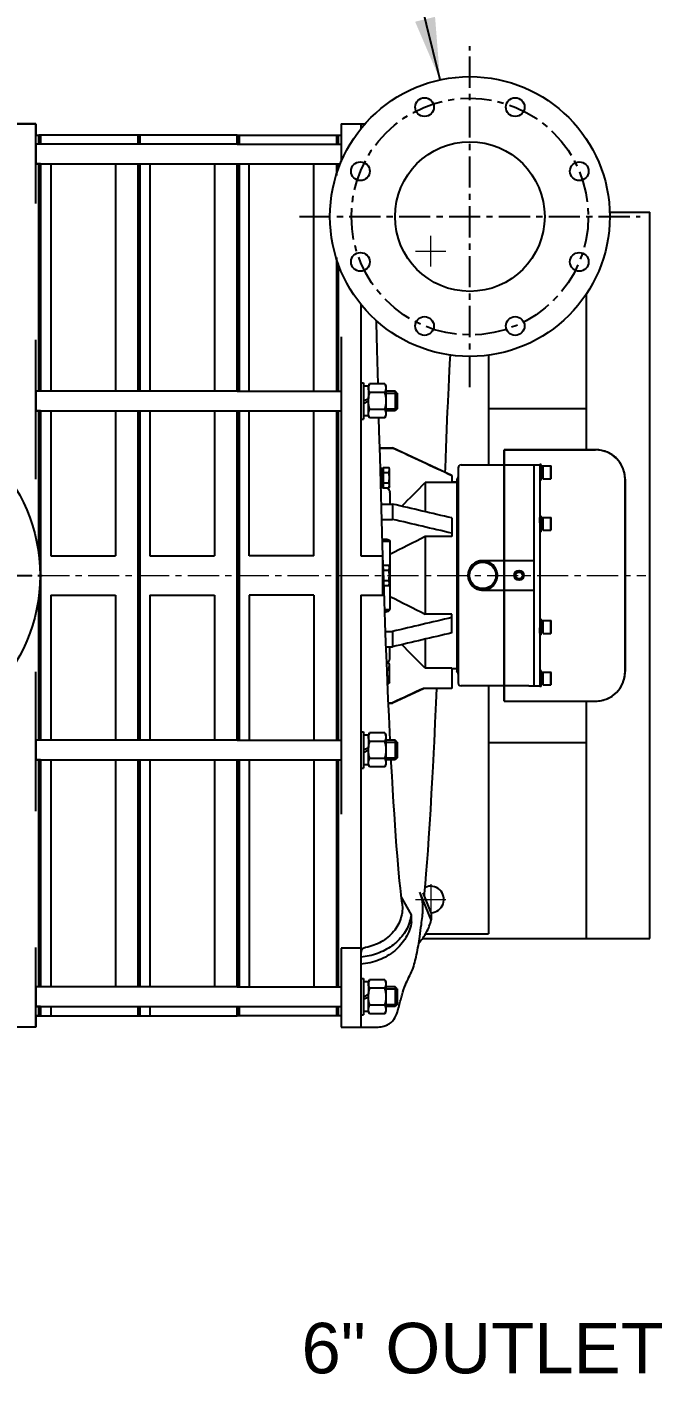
# Model space of a CAD drawing. Header units: inches. Extents: x 3 to 301, y 0 to 227.
# Drawn here: x 99.8 to 125.2, y 138.9 to 192.9 of the extents above; entities that cross this region are included whole.
import ezdxf
from ezdxf.enums import TextEntityAlignment as Align

# ---------------------------------------------------------------- set-up
doc = ezdxf.new("R2010")
doc.units = ezdxf.units.IN
doc.header["$MEASUREMENT"] = 0
doc.linetypes.add('CENTER', pattern=[2, 1.25, -0.25, 0.25, -0.25])
doc.linetypes.add('点画线', pattern=[16, 10, -2, 2, -2])
doc.layers.add('OBJ', color=7, linetype='Continuous')
doc.layers.add('TXT', color=7, linetype='Continuous')
doc.layers.add('中心线层', color=1, linetype='点画线', lineweight=18)
doc.styles.get("Standard").update_dxf_attribs({"font": 'arial.ttf'})
doc.dimstyles.new('STANDARD 2 PLCS', dxfattribs={"dimtxt": 0.125, "dimasz": 0.18, "dimexe": 0.18, "dimexo": 0.0625, "dimgap": 0.09, "dimtad": 0, "dimtih": 1, "dimtoh": 1, "dimzin": 4, "dimdsep": 46, "dimtxsty": 'Standard', "dimcen": 0.09, "dimaunit": 1, "dimadec": 0, "dimazin": 1, "dimtfac": 1, "dimtofl": 0, "dimtmove": 1, "dimatfit": 3, "dimfxl": 1, "dimtolj": 1, "dimtzin": 4, "dimarcsym": 0})

msp = doc.modelspace()

# ---------------------------------------------------------------- linework, layer by layer
at = {"color": 5, "linetype": 'CENTER'}
for p, q in [((117.526, 178.46), (117.526, 192.13)), ((110.69, 185.295), (124.361, 185.295)), ((86.706, 170.906), (100.376, 170.906))]:
    msp.add_line(p, q, dxfattribs=at)
msp.add_circle((117.526, 185.295), 4.75, dxfattribs=at)
at = {"layer": 'OBJ', "color": 7}
for p, q in [((100.116, 189.016), (98.445, 189.016)), ((100.116, 185.822), (100.116, 189.016)), ((100.116, 188.563), (100.313, 188.563)), ((100.234, 188.563), (100.234, 188.193)), ((104.222, 188.563), (100.246, 188.563)), ((100.313, 188.193), (100.313, 188.563)), ((100.325, 188.193), (100.325, 188.563)), ((104.222, 188.193), (104.222, 188.563)), ((108.199, 188.563), (104.222, 188.563)), ((104.301, 188.193), (104.301, 188.563)), ((108.199, 188.193), (108.199, 188.563)), ((108.199, 188.563), (112.372, 188.563)), ((108.199, 188.563), (108.199, 188.195)), ((108.278, 188.563), (108.278, 188.195)), ((112.175, 188.563), (112.175, 188.195)), ((112.254, 188.195), (112.254, 188.563)), ((112.372, 189.016), (113.33, 189.016)), ((112.372, 189.016), (112.372, 187.503)), ((113.159, 189.016), (113.159, 188.798)), ((100.234, 187.407), (100.234, 178.298)), ((100.313, 178.298), (100.313, 187.407)), ((100.325, 178.298), (100.325, 187.407)), ((100.718, 187.407), (100.718, 178.298)), ((103.317, 187.407), (103.317, 178.298)), ((104.222, 178.298), (104.222, 187.407)), ((104.301, 178.298), (104.301, 187.407)), ((104.695, 187.407), (104.695, 178.298)), ((107.293, 187.407), (107.293, 178.298)), ((108.199, 178.298), (108.199, 187.407)), ((108.199, 187.407), (108.199, 178.298)), ((108.278, 187.407), (108.278, 178.298)), ((108.671, 178.298), (108.671, 187.407)), ((111.27, 178.298), (111.27, 187.407)), ((112.175, 187.407), (112.175, 186.936)), ((112.254, 187.189), (112.254, 187.407)), ((112.175, 183.655), (112.175, 178.298)), ((112.254, 178.298), (112.254, 183.402)), ((113.159, 181.793), (113.159, 171.693)), ((112.372, 180.472), (112.372, 161.339)), ((100.116, 174.771), (100.116, 180.355)), ((113.845, 178.586), (113.809, 179.951)), ((118.278, 179.736), (118.278, 175.335)), ((113.159, 178.632), (113.258, 178.632)), ((113.258, 178.632), (113.258, 177.176)), ((113.455, 178.498), (113.258, 178.498)), ((113.507, 178.586), (113.455, 178.494)), ((113.455, 178.498), (113.455, 178.002)), ((114.111, 178.586), (113.507, 178.586)), ((114.111, 178.586), (114.163, 178.494)), ((114.163, 178.494), (114.163, 177.313)), ((114.537, 178.298), (114.163, 178.298)), ((114.537, 178.298), (114.163, 178.298)), ((114.537, 178.298), (114.537, 177.51)), ((114.616, 178.219), (114.537, 178.298)), ((113.258, 177.904), (113.455, 178.002)), ((113.258, 177.805), (113.455, 177.904)), ((113.455, 177.904), (113.455, 178.002)), ((113.455, 177.309), (113.455, 177.904)), ((114.111, 178.245), (113.507, 178.245)), ((114.616, 178.219), (114.616, 177.589)), ((100.234, 177.51), (100.234, 171.782)), ((100.313, 164.301), (100.313, 177.51)), ((100.325, 164.301), (100.325, 177.51)), ((100.718, 177.51), (100.718, 171.693)), ((103.317, 177.51), (103.317, 171.693)), ((104.222, 164.301), (104.222, 177.51)), ((104.301, 164.301), (104.301, 177.51)), ((104.695, 177.51), (104.695, 171.693)), ((107.293, 177.51), (107.293, 171.693)), ((108.199, 164.301), (108.199, 177.51)), ((108.199, 177.51), (108.199, 164.301)), ((108.278, 177.51), (108.278, 164.301)), ((108.671, 171.693), (108.671, 177.51)), ((111.27, 171.693), (111.27, 177.51)), ((112.175, 177.51), (112.175, 164.301)), ((112.254, 164.301), (112.254, 177.51)), ((113.159, 177.176), (113.258, 177.176)), ((113.455, 177.309), (113.258, 177.309)), ((113.507, 177.222), (113.455, 177.313)), ((114.111, 177.563), (113.507, 177.563)), ((114.111, 177.222), (113.507, 177.222)), ((114.111, 177.222), (114.163, 177.313)), ((114.537, 177.51), (114.163, 177.51)), ((114.537, 177.51), (114.163, 177.51)), ((114.616, 177.589), (114.537, 177.51)), ((116.635, 177.487), (116.641, 177.63)), ((113.913, 176.024), (114.428, 176.024)), ((113.914, 176.011), (114.428, 176.011)), ((116.801, 174.917), (114.428, 176.024)), ((114.428, 176.024), (114.428, 176.011)), ((114.01, 175.189), (113.936, 175.189)), ((114.01, 175.189), (114.01, 174.888)), ((114.01, 175.144), (114.047, 175.181)), ((114.047, 175.236), (114.273, 175.236)), ((114.047, 175.236), (114.047, 174.417)), ((114.047, 175.031), (114.273, 175.031)), ((114.305, 175.181), (114.273, 175.236)), ((114.305, 174.472), (114.305, 175.181)), ((117.057, 175.217), (117.057, 166.595)), ((117.175, 175.335), (119.892, 175.335)), ((119.892, 175.335), (120.089, 175.335)), ((120.089, 175.335), (120.325, 175.335)), ((120.089, 175.335), (120.089, 171.596)), ((120.089, 175.335), (120.089, 166.476)), ((120.388, 175.354), (120.325, 175.354)), ((120.325, 175.332), (120.325, 175.354)), ((120.325, 175.332), (120.325, 173.222)), ((120.388, 174.724), (120.388, 175.354)), ((120.47, 175.282), (120.388, 175.282)), ((120.388, 175.039), (120.47, 175.081)), ((120.388, 174.998), (120.47, 175.039)), ((120.47, 175.295), (120.774, 175.295)), ((120.47, 175.295), (120.774, 175.295)), ((120.47, 174.784), (120.47, 175.295)), ((120.785, 175.284), (120.774, 175.295)), ((120.774, 174.784), (120.774, 175.295)), ((120.785, 174.795), (120.785, 175.284)), ((113.945, 174.855), (114.01, 174.888)), ((113.947, 174.795), (114.01, 174.827)), ((114.01, 174.888), (114.01, 174.827)), ((114.01, 174.464), (114.01, 174.827)), ((114.01, 174.509), (114.047, 174.472)), ((114.047, 174.622), (114.273, 174.622)), ((114.305, 174.472), (114.273, 174.417)), ((116.801, 174.629), (115.738, 174.629)), ((115.738, 174.629), (115.738, 173.459)), ((116.801, 174.917), (116.801, 174.629)), ((116.998, 174.646), (116.801, 174.646)), ((116.801, 174.646), (116.998, 174.646)), ((116.998, 174.76), (116.998, 167.051)), ((120.388, 174.724), (120.325, 174.724)), ((120.47, 174.797), (120.388, 174.797)), ((120.47, 174.784), (120.774, 174.784)), ((120.47, 174.784), (120.774, 174.784)), ((120.785, 174.795), (120.774, 174.784)), ((114.01, 174.464), (113.956, 174.464)), ((113.957, 174.431), (114.047, 174.431)), ((114.047, 174.417), (114.273, 174.417)), ((114.321, 174.233), (114.321, 173.765)), ((113.977, 173.765), (114.428, 173.765)), ((114.428, 173.765), (114.428, 173.152)), ((113.995, 173.152), (114.428, 173.152)), ((116.801, 173.21), (116.801, 172.46)), ((120.388, 173.287), (120.325, 173.287)), ((120.325, 173.012), (120.325, 173.222)), ((120.325, 173.012), (120.325, 168.799)), ((120.388, 172.658), (120.388, 173.287)), ((120.47, 173.215), (120.388, 173.215)), ((120.388, 172.973), (120.47, 173.014)), ((120.388, 172.931), (120.47, 172.973)), ((120.47, 173.228), (120.774, 173.228)), ((120.47, 173.228), (120.774, 173.228)), ((120.47, 172.717), (120.47, 173.228)), ((120.785, 173.217), (120.774, 173.228)), ((120.774, 172.717), (120.774, 173.228)), ((120.785, 172.728), (120.785, 173.217)), ((114.019, 172.362), (114.124, 172.362)), ((116.801, 172.46), (115.738, 172.46)), ((115.738, 172.46), (115.738, 169.351)), ((120.388, 172.658), (120.325, 172.658)), ((120.47, 172.73), (120.388, 172.73)), ((120.47, 172.717), (120.774, 172.717)), ((120.47, 172.717), (120.774, 172.717)), ((120.785, 172.728), (120.774, 172.717)), ((114.021, 172.284), (114.321, 172.284)), ((114.321, 172.263), (114.321, 169.549)), ((100.718, 171.693), (103.317, 171.693)), ((104.695, 171.693), (107.293, 171.693)), ((111.27, 171.693), (108.671, 171.693)), ((113.159, 171.693), (114.036, 171.693)), ((114.026, 171.693), (114.026, 170.118)), ((114.052, 171.315), (114.273, 171.315)), ((114.305, 171.26), (114.273, 171.315)), ((114.305, 170.551), (114.305, 171.26)), ((120.089, 171.496), (118.041, 171.496)), ((114.058, 171.11), (114.273, 171.11)), ((114.072, 170.701), (114.273, 170.701)), ((114.079, 170.496), (114.273, 170.496)), ((114.305, 170.551), (114.273, 170.496)), ((118.041, 170.315), (120.089, 170.315)), ((120.089, 170.215), (120.089, 166.476)), ((100.234, 170.03), (100.234, 164.301)), ((100.718, 170.118), (103.317, 170.118)), ((100.718, 170.118), (100.718, 164.301)), ((103.317, 170.118), (103.317, 164.301)), ((104.695, 170.118), (107.293, 170.118)), ((104.695, 170.118), (104.695, 164.301)), ((107.293, 170.118), (107.293, 164.301)), ((111.27, 170.118), (108.671, 170.118)), ((108.671, 170.118), (108.671, 164.301)), ((111.27, 170.118), (111.27, 164.301)), ((113.159, 170.118), (114.073, 170.118)), ((113.159, 170.118), (113.159, 152.795)), ((114.321, 169.528), (114.112, 169.528)), ((114.112, 169.528), (114.321, 169.528)), ((114.115, 169.45), (114.124, 169.45)), ((116.801, 169.351), (115.738, 169.351)), ((116.801, 168.601), (116.801, 169.351)), ((120.388, 169.154), (120.325, 169.154)), ((120.388, 168.524), (120.388, 169.154)), ((120.47, 169.081), (120.388, 169.081)), ((120.47, 169.095), (120.774, 169.095)), ((120.47, 169.095), (120.774, 169.095)), ((120.47, 168.583), (120.47, 169.095)), ((120.785, 169.083), (120.774, 169.095)), ((120.774, 168.583), (120.774, 169.095)), ((120.785, 168.595), (120.785, 169.083)), ((114.144, 168.66), (114.428, 168.66)), ((114.428, 168.66), (114.428, 168.046)), ((120.325, 168.589), (120.325, 168.799)), ((120.325, 168.589), (120.325, 166.479)), ((120.388, 168.839), (120.47, 168.88)), ((120.388, 168.797), (120.47, 168.839)), ((120.47, 168.597), (120.388, 168.597)), ((120.47, 168.583), (120.774, 168.583)), ((120.47, 168.583), (120.774, 168.583)), ((120.785, 168.595), (120.774, 168.583)), ((114.167, 168.046), (114.428, 168.046)), ((114.321, 167.578), (114.321, 168.046)), ((115.738, 168.352), (115.738, 167.182)), ((120.388, 168.524), (120.325, 168.524)), ((100.116, 161.456), (100.116, 167.04)), ((114.193, 167.394), (114.273, 167.394)), ((114.201, 167.189), (114.273, 167.189)), ((114.305, 167.339), (114.273, 167.394)), ((114.305, 166.63), (114.305, 167.339)), ((116.801, 167.182), (115.738, 167.182)), ((116.801, 167.182), (116.801, 166.378)), ((116.998, 167.165), (116.801, 167.165)), ((120.388, 167.087), (120.325, 167.087)), ((120.388, 166.457), (120.388, 167.087)), ((120.47, 167.014), (120.388, 167.014)), ((120.47, 167.028), (120.774, 167.028)), ((120.47, 167.028), (120.774, 167.028)), ((120.47, 166.516), (120.47, 167.028)), ((120.785, 167.016), (120.774, 167.028)), ((120.774, 166.516), (120.774, 167.028)), ((120.785, 166.528), (120.785, 167.016)), ((114.218, 166.78), (114.273, 166.78)), ((114.226, 166.575), (114.273, 166.575)), ((114.305, 166.63), (114.273, 166.575)), ((115.691, 166.377), (114.428, 165.787)), ((116.801, 166.378), (115.665, 166.378)), ((119.892, 166.476), (117.175, 166.476)), ((118.278, 166.476), (118.278, 156.536)), ((119.892, 166.476), (120.089, 166.476)), ((120.089, 166.476), (120.325, 166.476)), ((120.325, 166.457), (120.325, 166.479)), ((120.388, 166.457), (120.325, 166.457)), ((120.388, 166.772), (120.47, 166.813)), ((120.388, 166.73), (120.47, 166.772)), ((120.47, 166.53), (120.388, 166.53)), ((120.47, 166.516), (120.774, 166.516)), ((120.47, 166.516), (120.774, 166.516)), ((120.785, 166.528), (120.774, 166.516)), ((114.26, 165.8), (114.428, 165.8)), ((114.261, 165.787), (114.428, 165.787)), ((114.428, 165.8), (114.428, 165.787)), ((113.159, 164.636), (113.258, 164.636)), ((113.258, 164.636), (113.258, 163.179)), ((113.455, 164.502), (113.258, 164.502)), ((113.507, 164.589), (113.455, 164.498)), ((113.455, 164.502), (113.455, 164.006)), ((114.111, 164.589), (113.507, 164.589)), ((114.111, 164.248), (113.507, 164.248)), ((114.111, 164.589), (114.163, 164.498)), ((114.163, 164.498), (114.163, 163.317)), ((114.537, 164.301), (114.163, 164.301)), ((114.537, 164.301), (114.163, 164.301)), ((114.616, 164.222), (114.537, 164.301)), ((114.537, 164.301), (114.537, 163.514)), ((114.616, 164.222), (114.616, 163.592)), ((113.258, 163.907), (113.455, 164.006)), ((113.258, 163.809), (113.455, 163.907)), ((113.455, 163.907), (113.455, 164.006)), ((113.455, 163.313), (113.455, 163.907)), ((100.234, 163.514), (100.234, 154.404)), ((100.313, 154.404), (100.313, 163.514)), ((100.325, 154.404), (100.325, 163.514)), ((100.718, 163.514), (100.718, 154.404)), ((103.317, 163.514), (103.317, 154.404)), ((104.222, 154.404), (104.222, 163.514)), ((104.301, 154.404), (104.301, 163.514)), ((104.695, 163.514), (104.695, 154.404)), ((107.293, 163.514), (107.293, 154.404)), ((108.199, 154.404), (108.199, 163.514)), ((108.199, 163.514), (108.199, 154.404)), ((108.278, 163.514), (108.278, 154.404)), ((108.671, 163.514), (108.671, 154.404)), ((111.27, 163.514), (111.27, 154.404)), ((112.175, 163.514), (112.175, 154.404)), ((112.254, 154.404), (112.254, 163.514)), ((113.159, 163.179), (113.258, 163.179)), ((113.455, 163.313), (113.258, 163.313)), ((113.507, 163.225), (113.455, 163.317)), ((114.111, 163.566), (113.507, 163.566)), ((114.111, 163.225), (113.507, 163.225)), ((114.111, 163.225), (114.163, 163.317)), ((114.537, 163.514), (114.163, 163.514)), ((114.537, 163.514), (114.163, 163.514)), ((114.616, 163.592), (114.537, 163.514)), ((115.187, 157.301), (114.778, 158.035)), ((115.977, 157.09), (115.519, 158.209)), ((115.977, 157.377), (115.647, 158.183)), ((115.187, 157.015), (115.187, 157.301)), ((115.977, 157.377), (115.977, 157.09)), ((115.479, 156.166), (115.479, 156.166)), ((115.751, 156.536), (118.278, 156.536)), ((100.116, 152.795), (100.116, 155.989)), ((113.159, 155.963), (112.372, 155.963)), ((112.372, 155.963), (112.372, 152.795)), ((113.159, 154.739), (113.258, 154.739)), ((113.258, 154.739), (113.258, 153.282)), ((113.455, 154.605), (113.258, 154.605)), ((113.507, 154.692), (113.455, 154.601)), ((113.455, 154.605), (113.455, 154.109)), ((114.111, 154.692), (113.507, 154.692)), ((114.111, 154.692), (114.163, 154.601)), ((114.163, 154.601), (114.163, 153.42)), ((113.258, 154.01), (113.455, 154.109)), ((113.258, 153.912), (113.455, 154.01)), ((113.455, 154.01), (113.455, 154.109)), ((113.455, 153.416), (113.455, 154.01)), ((114.111, 154.351), (113.507, 154.351)), ((114.537, 154.404), (114.163, 154.404)), ((114.537, 154.404), (114.163, 154.404)), ((114.616, 154.325), (114.537, 154.404)), ((114.537, 154.404), (114.537, 153.617)), ((114.616, 154.325), (114.616, 153.695)), ((100.234, 153.617), (100.234, 153.248)), ((100.313, 153.248), (100.313, 153.617)), ((100.325, 153.248), (100.325, 153.617)), ((100.718, 153.617), (100.718, 153.248)), ((104.222, 153.248), (104.222, 153.617)), ((104.301, 153.248), (104.301, 153.617)), ((104.695, 153.617), (104.695, 153.248)), ((108.199, 153.248), (108.199, 153.617)), ((108.199, 153.617), (108.199, 153.248)), ((108.278, 153.617), (108.278, 153.248)), ((112.175, 153.617), (112.175, 153.248)), ((112.254, 153.248), (112.254, 153.617)), ((113.455, 153.416), (113.258, 153.416)), ((113.507, 153.328), (113.455, 153.42)), ((114.111, 153.669), (113.507, 153.669)), ((114.111, 153.328), (114.163, 153.42)), ((114.537, 153.617), (114.163, 153.617)), ((114.537, 153.617), (114.163, 153.617)), ((114.616, 153.695), (114.537, 153.617)), ((100.116, 153.248), (100.313, 153.248)), ((100.246, 153.248), (104.222, 153.248)), ((104.222, 153.248), (108.199, 153.248)), ((112.372, 153.248), (108.199, 153.248)), ((113.159, 153.282), (113.258, 153.282)), ((114.111, 153.328), (113.507, 153.328)), ((100.116, 152.795), (98.445, 152.795)), ((112.372, 152.795), (113.854, 152.795))]:
    msp.add_line(p, q, dxfattribs=at)
at = {"layer": 'OBJ'}
for p, q in [((99.329, 189.016), (100.116, 189.016)), ((100.116, 189.016), (100.116, 189.016)), ((100.116, 189.016), (100.116, 188.563)), ((100.116, 188.563), (100.116, 188.563)), ((100.116, 188.563), (100.234, 188.563)), ((100.234, 188.563), (100.234, 188.563)), ((100.234, 188.563), (100.313, 188.563)), ((100.313, 188.563), (100.313, 188.563)), ((100.313, 188.563), (100.313, 188.193)), ((100.313, 188.193), (100.116, 188.193)), ((100.234, 188.193), (100.116, 188.193)), ((100.116, 188.193), (100.116, 188.193)), ((100.116, 188.193), (100.116, 187.407)), ((100.313, 188.193), (100.234, 188.193)), ((100.234, 188.193), (100.234, 188.193)), ((104.222, 188.193), (100.246, 188.193)), ((100.313, 188.193), (100.313, 188.193)), ((108.199, 188.193), (104.222, 188.193)), ((108.199, 188.195), (112.372, 188.195)), ((100.313, 187.407), (100.116, 187.407)), ((100.116, 187.407), (100.116, 187.407)), ((100.116, 187.407), (100.234, 187.407)), ((100.234, 187.407), (100.234, 187.407)), ((100.234, 187.407), (100.313, 187.407)), ((100.246, 187.407), (104.222, 187.407)), ((100.313, 187.407), (100.313, 187.407)), ((100.313, 187.407), (100.313, 178.298)), ((104.222, 187.407), (108.199, 187.407)), ((108.199, 187.407), (112.332, 187.407)), ((123.133, 185.471), (124.738, 185.471)), ((124.738, 156.341), (124.738, 185.471)), ((122.205, 175.945), (122.205, 182.2)), ((100.313, 178.298), (100.116, 178.298)), ((100.234, 178.298), (100.116, 178.298)), ((100.116, 178.298), (100.116, 178.298)), ((100.116, 178.298), (100.116, 177.51)), ((100.313, 178.298), (100.234, 178.298)), ((100.234, 178.298), (100.234, 178.298)), ((104.222, 178.298), (100.246, 178.298)), ((100.313, 178.298), (100.313, 178.298)), ((108.199, 178.298), (104.222, 178.298)), ((108.199, 178.298), (112.372, 178.298)), ((116.641, 177.63), (116.678, 178.429)), ((100.313, 177.51), (100.116, 177.51)), ((100.116, 177.51), (100.116, 177.51)), ((100.116, 177.51), (100.234, 177.51)), ((100.234, 177.51), (100.234, 177.51)), ((100.234, 177.51), (100.313, 177.51)), ((100.246, 177.51), (104.222, 177.51)), ((100.313, 177.51), (100.313, 177.51)), ((100.313, 177.51), (100.313, 172.937)), ((100.325, 172.887), (100.325, 177.51)), ((100.325, 177.51), (100.325, 177.51)), ((100.325, 177.51), (100.718, 177.51)), ((100.718, 177.51), (100.718, 177.51)), ((100.718, 177.51), (103.317, 177.51)), ((103.317, 177.51), (103.317, 177.51)), ((103.317, 177.51), (104.222, 177.51)), ((104.222, 177.51), (104.222, 177.51)), ((104.222, 177.51), (104.222, 172.887)), ((104.222, 177.51), (108.199, 177.51)), ((104.301, 172.887), (104.301, 177.51)), ((104.301, 177.51), (104.301, 177.51)), ((104.301, 177.51), (104.695, 177.51)), ((104.695, 177.51), (104.695, 177.51)), ((104.695, 177.51), (107.293, 177.51)), ((107.293, 177.51), (107.293, 177.51)), ((107.293, 177.51), (108.199, 177.51)), ((108.199, 177.51), (108.199, 177.51)), ((108.199, 177.51), (108.199, 172.887)), ((108.199, 177.51), (112.372, 177.51)), ((118.278, 177.601), (122.205, 177.601)), ((121.023, 175.945), (118.907, 175.945)), ((118.907, 175.945), (118.907, 175.945)), ((118.907, 175.945), (118.907, 165.866)), ((122.569, 175.945), (121.023, 175.945)), ((121.023, 175.945), (121.023, 175.945)), ((122.631, 175.943), (122.569, 175.945)), ((122.692, 175.938), (122.631, 175.943)), ((122.754, 175.93), (122.692, 175.938)), ((122.814, 175.919), (122.754, 175.93)), ((122.875, 175.905), (122.814, 175.919)), ((122.934, 175.887), (122.875, 175.905)), ((122.992, 175.867), (122.934, 175.887)), ((123.049, 175.843), (122.992, 175.867)), ((123.105, 175.816), (123.049, 175.843)), ((123.159, 175.787), (123.105, 175.816)), ((123.212, 175.754), (123.159, 175.787)), ((123.263, 175.719), (123.212, 175.754)), ((123.312, 175.682), (123.263, 175.719)), ((123.359, 175.642), (123.312, 175.682)), ((123.404, 175.599), (123.359, 175.642)), ((123.447, 175.554), (123.404, 175.599)), ((123.487, 175.507), (123.447, 175.554)), ((123.524, 175.458), (123.487, 175.507)), ((123.559, 175.407), (123.524, 175.458)), ((123.592, 175.354), (123.559, 175.407)), ((123.621, 175.3), (123.592, 175.354)), ((123.648, 175.244), (123.621, 175.3)), ((123.672, 175.187), (123.648, 175.244)), ((123.692, 175.129), (123.672, 175.187)), ((123.71, 175.07), (123.692, 175.129)), ((123.724, 175.009), (123.71, 175.07)), ((123.735, 174.949), (123.724, 175.009)), ((123.744, 174.887), (123.735, 174.949)), ((123.748, 174.826), (123.744, 174.887)), ((123.75, 174.764), (123.748, 174.826)), ((123.75, 167.047), (123.75, 174.764)), ((123.75, 174.764), (123.75, 174.764)), ((100.313, 172.937), (100.313, 172.937)), ((100.313, 172.937), (100.313, 164.301)), ((100.325, 164.301), (100.325, 172.887)), ((100.325, 172.887), (100.325, 172.887)), ((104.222, 172.887), (104.222, 172.887)), ((104.222, 172.887), (104.222, 164.301)), ((104.301, 164.301), (104.301, 172.887)), ((104.301, 172.887), (104.301, 172.887)), ((108.199, 172.887), (108.199, 172.887)), ((108.199, 172.887), (108.199, 164.301)), ((117.574, 171.234), (117.56, 171.248)), ((117.699, 171.387), (117.713, 171.373)), ((117.943, 171.468), (117.943, 171.488)), ((118.14, 171.488), (118.14, 171.468)), ((118.369, 171.373), (118.383, 171.387)), ((118.523, 171.248), (118.509, 171.234)), ((117.459, 171.004), (117.479, 171.004)), ((117.479, 170.807), (117.459, 170.807)), ((118.604, 171.004), (118.624, 171.004)), ((118.624, 170.807), (118.604, 170.807)), ((117.56, 170.563), (117.574, 170.578)), ((117.713, 170.438), (117.699, 170.424)), ((117.943, 170.323), (117.943, 170.343)), ((118.14, 170.343), (118.14, 170.323)), ((118.383, 170.424), (118.369, 170.438)), ((118.509, 170.578), (118.523, 170.563)), ((123.735, 166.863), (123.744, 166.924)), ((123.744, 166.924), (123.748, 166.986)), ((123.748, 166.986), (123.75, 167.047)), ((123.75, 167.047), (123.75, 167.047)), ((123.524, 166.353), (123.559, 166.404)), ((123.559, 166.404), (123.592, 166.457)), ((123.592, 166.457), (123.621, 166.511)), ((123.621, 166.511), (123.648, 166.567)), ((123.648, 166.567), (123.672, 166.624)), ((123.672, 166.624), (123.692, 166.682)), ((123.692, 166.682), (123.71, 166.742)), ((123.71, 166.742), (123.724, 166.802)), ((123.724, 166.802), (123.735, 166.863)), ((118.907, 165.866), (118.907, 165.866)), ((118.907, 165.866), (121.023, 165.866)), ((121.023, 165.866), (121.023, 165.866)), ((121.023, 165.866), (122.569, 165.866)), ((122.205, 156.341), (122.205, 165.866)), ((122.569, 165.866), (122.631, 165.868)), ((122.569, 165.866), (122.569, 165.866)), ((122.631, 165.868), (122.692, 165.873)), ((122.692, 165.873), (122.754, 165.881)), ((122.754, 165.881), (122.814, 165.892)), ((122.814, 165.892), (122.875, 165.906)), ((122.875, 165.906), (122.934, 165.924)), ((122.934, 165.924), (122.992, 165.945)), ((122.992, 165.945), (123.049, 165.968)), ((123.049, 165.968), (123.105, 165.995)), ((123.105, 165.995), (123.159, 166.024)), ((123.159, 166.024), (123.212, 166.057)), ((123.212, 166.057), (123.263, 166.092)), ((123.263, 166.092), (123.312, 166.129)), ((123.312, 166.129), (123.359, 166.17)), ((123.359, 166.17), (123.404, 166.212)), ((123.404, 166.212), (123.447, 166.257)), ((123.447, 166.257), (123.487, 166.304)), ((123.487, 166.304), (123.524, 166.353)), ((100.313, 164.301), (100.116, 164.301)), ((100.234, 164.301), (100.116, 164.301)), ((100.116, 164.301), (100.116, 164.301)), ((100.116, 164.301), (100.116, 163.514)), ((100.313, 164.301), (100.234, 164.301)), ((100.234, 164.301), (100.234, 164.301)), ((104.222, 164.301), (100.246, 164.301)), ((100.313, 164.301), (100.313, 164.301)), ((100.718, 164.301), (100.325, 164.301)), ((103.317, 164.301), (100.718, 164.301)), ((100.718, 164.301), (100.718, 164.301)), ((104.222, 164.301), (103.317, 164.301)), ((103.317, 164.301), (103.317, 164.301)), ((104.222, 164.301), (104.222, 164.301)), ((108.199, 164.301), (104.222, 164.301)), ((104.695, 164.301), (104.301, 164.301)), ((107.293, 164.301), (104.695, 164.301)), ((104.695, 164.301), (104.695, 164.301)), ((108.199, 164.301), (107.293, 164.301)), ((107.293, 164.301), (107.293, 164.301)), ((108.199, 164.301), (108.199, 164.301)), ((108.199, 164.301), (112.372, 164.301)), ((118.278, 164.211), (122.205, 164.211)), ((116.053, 163.232), (116.094, 164.033)), ((100.313, 163.514), (100.116, 163.514)), ((100.116, 163.514), (100.116, 163.514)), ((100.116, 163.514), (100.234, 163.514)), ((100.234, 163.514), (100.234, 163.514)), ((100.234, 163.514), (100.313, 163.514)), ((100.246, 163.514), (104.222, 163.514)), ((100.313, 163.514), (100.313, 163.514)), ((100.313, 163.514), (100.313, 154.404)), ((104.222, 163.514), (108.199, 163.514)), ((108.199, 163.514), (112.372, 163.514)), ((115.622, 156.341), (124.738, 156.341)), ((100.313, 154.404), (100.116, 154.404)), ((100.234, 154.404), (100.116, 154.404)), ((100.116, 154.404), (100.116, 154.404)), ((100.116, 154.404), (100.116, 153.617)), ((100.313, 154.404), (100.234, 154.404)), ((100.234, 154.404), (100.234, 154.404)), ((104.222, 154.404), (100.246, 154.404)), ((100.313, 154.404), (100.313, 154.404)), ((108.199, 154.404), (104.222, 154.404)), ((108.199, 154.404), (112.372, 154.404)), ((100.313, 153.617), (100.116, 153.617)), ((100.116, 153.617), (100.116, 153.617)), ((100.116, 153.617), (100.234, 153.617)), ((100.234, 153.617), (100.234, 153.617)), ((100.234, 153.617), (100.313, 153.617)), ((100.246, 153.617), (104.222, 153.617)), ((100.313, 153.617), (100.313, 153.617)), ((100.313, 153.617), (100.313, 153.248)), ((104.222, 153.617), (108.199, 153.617)), ((108.199, 153.617), (112.372, 153.617)), ((100.234, 153.248), (100.116, 153.248)), ((100.116, 153.248), (100.116, 153.248)), ((100.116, 153.248), (100.116, 152.795)), ((100.313, 153.248), (100.234, 153.248)), ((100.234, 153.248), (100.234, 153.248)), ((100.313, 153.248), (100.313, 153.248)), ((100.116, 152.795), (99.329, 152.795)), ((100.116, 152.795), (100.116, 152.795))]:
    msp.add_line(p, q, dxfattribs=at)
at = {"layer": 'OBJ', "color": 3}
for p, q in [((114.163, 178.219), (114.616, 178.219)), ((114.163, 177.589), (114.616, 177.589)), ((114.163, 164.222), (114.616, 164.222)), ((114.163, 163.592), (114.616, 163.592)), ((114.163, 154.325), (114.616, 154.325)), ((114.163, 153.695), (114.616, 153.695))]:
    msp.add_line(p, q, dxfattribs=at)
at = {"layer": 'OBJ', "color": 0}
for p, q in [((118.907, 175.945), (122.569, 175.945)), ((118.907, 165.866), (118.907, 175.945)), ((123.75, 174.764), (123.75, 167.047)), ((118.907, 165.866), (122.569, 165.866))]:
    msp.add_line(p, q, dxfattribs=at)
at = {"layer": 'OBJ', "color": 7}
for points in [[(113.809, 179.951), (113.78, 181.039), (113.778, 181.127)], [(116.678, 178.429), (116.696, 178.8), (116.727, 179.398), (116.746, 179.746)], [(114.04, 171.673), (114.011, 172.622), (113.981, 173.603), (113.952, 174.613), (113.923, 175.65), (113.895, 176.709), (113.881, 177.222)], [(116.537, 175.04), (116.543, 175.201), (116.574, 176.007), (116.604, 176.769), (116.635, 177.487)], [(114.1, 169.87), (114.07, 170.755), (114.04, 171.673)], [(114.331, 164.301), (114.315, 164.615), (114.284, 165.265), (114.253, 165.949), (114.223, 166.666), (114.192, 167.417), (114.161, 168.201), (114.13, 169.019), (114.1, 169.87)], [(114.81, 157.754), (114.798, 157.859), (114.77, 158.104), (114.741, 158.371), (114.711, 158.66), (114.681, 158.973), (114.651, 159.309), (114.621, 159.668), (114.59, 160.05), (114.56, 160.457), (114.529, 160.888), (114.498, 161.342), (114.468, 161.82), (114.437, 162.323), (114.407, 162.853), (114.376, 163.41), (114.371, 163.514)], [(115.701, 158.05), (115.711, 158.15), (115.744, 158.533), (115.779, 158.946), (115.813, 159.392), (115.849, 159.871), (115.884, 160.386), (115.92, 160.936), (115.957, 161.522), (115.993, 162.143), (116.03, 162.801), (116.053, 163.232)]]:
    msp.add_lwpolyline(points, dxfattribs=at)
at = {"layer": 'OBJ'}
msp.add_lwpolyline([(116.094, 164.033), (116.104, 164.222), (116.141, 164.989), (116.179, 165.801), (116.205, 166.378)], dxfattribs=at)
at = {"layer": 'OBJ', "color": 7}
for centre, radius in [((117.526, 185.295), 5.61), ((119.498, 170.906), 0.134)]:
    msp.add_circle(centre, radius, dxfattribs=at)
at = {"layer": 'OBJ'}
for centre, radius in [((115.708, 189.684), 0.375), ((119.343, 189.684), 0.375), ((117.526, 185.295), 3), ((113.137, 187.113), 0.375), ((121.914, 187.113), 0.375), ((113.137, 183.478), 0.375), ((121.914, 183.478), 0.375), ((115.708, 180.907), 0.375), ((119.343, 180.907), 0.375), ((93.541, 170.906), 6.75), ((118.041, 170.906), 0.531)]:
    msp.add_circle(centre, radius, dxfattribs=at)
at = {"layer": 'OBJ', "color": 0}
msp.add_circle((119.498, 170.906), 0.197, dxfattribs=at)
for centre, start, end in [((122.569, 174.764), 0, 90), ((122.569, 167.047), 270, 0)]:
    msp.add_arc(centre, 1.181, start, end, dxfattribs=at)
at = {"layer": 'OBJ', "color": 7}
for centre, radius, start, end in [((117.175, 175.217), 0.118, 90, 180), ((116.939, 174.862), 0.118, 300, 0), ((114.123, 174.233), 0.198, 0.01, 5.3805), ((359.506, -313.301), 543.495, 116.64872, 116.81602), ((118.041, 170.906), 0.591, 90, 270), ((359.506, 655.112), 543.495, 243.18398, 243.35128), ((114.123, 167.578), 0.198, 354.6197, 359.9899), ((116.939, 166.949), 0.118, 0, 60), ((117.175, 166.595), 0.118, 180, 270), ((115.955, 157.913), 0.531, 272.1764, 114.7332), ((113.453, 157.566), 1.754, 342.2307, 351.3106)]:
    msp.add_arc(centre, radius, start, end, dxfattribs=at)
at = {"layer": 'OBJ'}
for radius, start, end in [(0.591, 144.5936, 170.4094), (0.571, 144.9282, 170.0718), (0.591, 125.4059, 144.5941), (0.591, 99.5974, 125.4051), (0.571, 99.9282, 125.0718), (0.591, 80.4059, 99.5941), (0.591, 54.5949, 80.4026), (0.571, 54.9282, 80.0718), (0.591, 35.4059, 54.5941), (0.571, 9.9282, 35.0718), (0.591, 9.5906, 35.4064), (0.591, 170.4059, 189.5941), (0.591, 189.5906, 215.4064), (0.571, 189.9282, 215.0718), (0.571, 324.9282, 350.0718), (0.591, 324.5936, 350.4094), (0.591, 350.4059, 9.5941), (0.591, 215.4059, 234.5941), (0.591, 234.5949, 260.4026), (0.571, 234.9282, 260.0718), (0.591, 260.4059, 279.5941), (0.571, 279.9282, 305.0718), (0.591, 279.5974, 305.4051), (0.591, 305.4059, 324.5941)]:
    msp.add_arc((118.041, 170.906), radius, start, end, dxfattribs=at)
at = {"layer": 'OBJ', "color": 3}
msp.add_arc((119.498, 170.906), 0.157, 255, 195, dxfattribs=at)
at = {"layer": 'OBJ', "color": 7}
for points, knots in [([(113.455, 178.415), (113.455, 178.444), (113.466, 178.505), (113.492, 178.559), (113.507, 178.586)], [0, 0, 0, 0, 172.967236, 356.582858, 356.582858, 356.582858, 356.582858]), ([(113.507, 178.245), (113.492, 178.272), (113.466, 178.326), (113.455, 178.386), (113.455, 178.415)], [0, 0, 0, 0, 185.348668, 359.948433, 359.948433, 359.948433, 359.948433]), ([(114.111, 178.586), (114.126, 178.559), (114.152, 178.505), (114.163, 178.444), (114.163, 178.415)], [0, 0, 0, 0, 180.763624, 351.044246, 351.044246, 351.044246, 351.044246]), ([(114.163, 178.415), (114.163, 178.386), (114.152, 178.326), (114.126, 178.272), (114.111, 178.245)], [0, 0, 0, 0, 172.047773, 354.687327, 354.687327, 354.687327, 354.687327]), ([(113.455, 177.904), (113.455, 177.962), (113.465, 178.077), (113.491, 178.189), (113.507, 178.245)], [0, 0, 0, 0, 182.2768, 364.629751, 364.629751, 364.629751, 364.629751]), ([(113.507, 177.563), (113.491, 177.618), (113.465, 177.731), (113.455, 177.846), (113.455, 177.904)], [0, 0, 0, 0, 186.013068, 371.948443, 371.948443, 371.948443, 371.948443]), ([(114.111, 178.245), (114.127, 178.189), (114.153, 178.077), (114.163, 177.962), (114.163, 177.904)], [0, 0, 0, 0, 180.142841, 360.210442, 360.210442, 360.210442, 360.210442]), ([(114.163, 177.904), (114.163, 177.846), (114.153, 177.731), (114.127, 177.618), (114.111, 177.563)], [0, 0, 0, 0, 183.913974, 367.904781, 367.904781, 367.904781, 367.904781]), ([(113.455, 177.392), (113.455, 177.422), (113.466, 177.482), (113.492, 177.536), (113.507, 177.563)], [0, 0, 0, 0, 183.83198, 378.980526, 378.980526, 378.980526, 378.980526]), ([(113.507, 177.222), (113.492, 177.249), (113.466, 177.303), (113.455, 177.363), (113.455, 177.392)], [0, 0, 0, 0, 197.005147, 382.5857, 382.5857, 382.5857, 382.5857]), ([(114.111, 177.563), (114.126, 177.536), (114.152, 177.482), (114.163, 177.422), (114.163, 177.392)], [0, 0, 0, 0, 192.925066, 374.662148, 374.662148, 374.662148, 374.662148]), ([(114.163, 177.392), (114.163, 177.363), (114.152, 177.303), (114.126, 177.249), (114.111, 177.222)], [0, 0, 0, 0, 183.610808, 378.524567, 378.524567, 378.524567, 378.524567]), ([(114.299, 175.179), (114.297, 175.184), (114.291, 175.203), (114.281, 175.222), (114.273, 175.236)], [0, 0, 0, 0, 104.842846, 431.179808, 431.179808, 431.179808, 431.179808]), ([(114.273, 175.031), (114.283, 175.047), (114.299, 175.08), (114.305, 175.116), (114.305, 175.133)], [0, 0, 0, 0, 223.526597, 434.090254, 434.090254, 434.090254, 434.090254]), ([(114.305, 174.827), (114.305, 174.861), (114.299, 174.93), (114.283, 174.998), (114.273, 175.031)], [0, 0, 0, 0, 218.682879, 437.457096, 437.457096, 437.457096, 437.457096]), ([(114.305, 175.133), (114.305, 175.145), (114.303, 175.16), (114.3, 175.175), (114.299, 175.179)], [0, 0, 0, 0, 322.549529, 432.115425, 432.115425, 432.115425, 432.115425]), ([(114.273, 174.622), (114.283, 174.655), (114.299, 174.723), (114.305, 174.792), (114.305, 174.827)], [0, 0, 0, 0, 221.58025, 443.067966, 443.067966, 443.067966, 443.067966]), ([(114.305, 174.52), (114.305, 174.537), (114.299, 174.573), (114.283, 174.606), (114.273, 174.622)], [0, 0, 0, 0, 217.036167, 447.43288, 447.43288, 447.43288, 447.43288]), ([(114.273, 174.417), (114.283, 174.433), (114.299, 174.466), (114.305, 174.502), (114.305, 174.52)], [0, 0, 0, 0, 231.888526, 450.32953, 450.32953, 450.32953, 450.32953]), ([(114.193, 174.419), (114.227, 174.406), (114.289, 174.36), (114.317, 174.288), (114.32, 174.252)], [0, 0, 0, 0, 226.770746, 453.671523, 453.671523, 453.671523, 453.671523]), ([(114.124, 172.362), (114.149, 172.362), (114.198, 172.356), (114.27, 172.336), (114.321, 172.293), (114.321, 172.263)], [0, 0, 0, 0, 220.423541, 416.146198, 678.903047, 678.903047, 678.903047, 678.903047]), ([(114.299, 171.258), (114.297, 171.263), (114.291, 171.282), (114.281, 171.301), (114.273, 171.315)], [0, 0, 0, 0, 130.90054, 538.345455, 538.345455, 538.345455, 538.345455]), ([(114.305, 171.212), (114.305, 171.224), (114.303, 171.239), (114.3, 171.254), (114.299, 171.258)], [0, 0, 0, 0, 402.64721, 539.42125, 539.42125, 539.42125, 539.42125]), ([(114.273, 171.11), (114.283, 171.126), (114.299, 171.159), (114.305, 171.195), (114.305, 171.212)], [0, 0, 0, 0, 278.880453, 541.58784, 541.58784, 541.58784, 541.58784]), ([(114.305, 170.906), (114.305, 170.94), (114.299, 171.009), (114.283, 171.077), (114.273, 171.11)], [0, 0, 0, 0, 272.636197, 545.386268, 545.386268, 545.386268, 545.386268]), ([(114.273, 170.701), (114.283, 170.734), (114.299, 170.802), (114.305, 170.871), (114.305, 170.906)], [0, 0, 0, 0, 275.760999, 551.406837, 551.406837, 551.406837, 551.406837]), ([(114.305, 170.599), (114.305, 170.616), (114.299, 170.652), (114.283, 170.685), (114.273, 170.701)], [0, 0, 0, 0, 269.68393, 555.969353, 555.969353, 555.969353, 555.969353]), ([(114.273, 170.496), (114.283, 170.513), (114.299, 170.545), (114.305, 170.581), (114.305, 170.599)], [0, 0, 0, 0, 287.878111, 559.06179, 559.06179, 559.06179, 559.06179]), ([(114.124, 169.45), (114.149, 169.45), (114.198, 169.455), (114.27, 169.476), (114.321, 169.518), (114.321, 169.549)], [0, 0, 0, 0, 254.959733, 481.349391, 785.279608, 785.279608, 785.279608, 785.279608]), ([(114.193, 167.393), (114.227, 167.405), (114.289, 167.451), (114.317, 167.523), (114.32, 167.559)], [0, 0, 0, 0, 324.110613, 648.407393, 648.407393, 648.407393, 648.407393]), ([(114.299, 167.337), (114.297, 167.342), (114.291, 167.361), (114.281, 167.38), (114.273, 167.394)], [0, 0, 0, 0, 158.482724, 651.780766, 651.780766, 651.780766, 651.780766]), ([(114.273, 167.189), (114.283, 167.205), (114.299, 167.238), (114.305, 167.274), (114.305, 167.291)], [0, 0, 0, 0, 337.388289, 655.210478, 655.210478, 655.210478, 655.210478]), ([(114.305, 166.985), (114.305, 167.019), (114.299, 167.088), (114.283, 167.156), (114.273, 167.189)], [0, 0, 0, 0, 329.560481, 659.258612, 659.258612, 659.258612, 659.258612]), ([(114.273, 166.78), (114.283, 166.813), (114.299, 166.881), (114.305, 166.95), (114.305, 166.985)], [0, 0, 0, 0, 332.817334, 665.495679, 665.495679, 665.495679, 665.495679]), ([(114.305, 167.291), (114.305, 167.303), (114.303, 167.318), (114.3, 167.333), (114.299, 167.337)], [0, 0, 0, 0, 487.38192, 652.939243, 652.939243, 652.939243, 652.939243]), ([(114.305, 166.678), (114.305, 166.695), (114.299, 166.731), (114.283, 166.764), (114.273, 166.78)], [0, 0, 0, 0, 325.070083, 670.151179, 670.151179, 670.151179, 670.151179]), ([(114.273, 166.575), (114.276, 166.58), (114.286, 166.598), (114.294, 166.618), (114.299, 166.632)], [0, 0, 0, 0, 173.598494, 674.348096, 674.348096, 674.348096, 674.348096]), ([(114.299, 166.632), (114.3, 166.636), (114.303, 166.651), (114.305, 166.666), (114.305, 166.678)], [0, 0, 0, 0, 170.610465, 672.870504, 672.870504, 672.870504, 672.870504]), ([(113.455, 164.419), (113.455, 164.448), (113.466, 164.508), (113.492, 164.562), (113.507, 164.589)], [0, 0, 0, 0, 354.973372, 731.79998, 731.79998, 731.79998, 731.79998]), ([(113.507, 164.248), (113.492, 164.275), (113.466, 164.329), (113.455, 164.39), (113.455, 164.419)], [0, 0, 0, 0, 379.315074, 736.632574, 736.632574, 736.632574, 736.632574]), ([(113.455, 163.907), (113.455, 163.965), (113.465, 164.08), (113.491, 164.193), (113.507, 164.248)], [0, 0, 0, 0, 371.889144, 743.933655, 743.933655, 743.933655, 743.933655]), ([(114.111, 164.589), (114.126, 164.562), (114.152, 164.508), (114.163, 164.448), (114.163, 164.419)], [0, 0, 0, 0, 378.789179, 735.611286, 735.611286, 735.611286, 735.611286]), ([(114.163, 164.419), (114.163, 164.39), (114.152, 164.329), (114.126, 164.275), (114.111, 164.248)], [0, 0, 0, 0, 359.211793, 740.537748, 740.537748, 740.537748, 740.537748]), ([(114.111, 164.248), (114.127, 164.193), (114.153, 164.08), (114.163, 163.965), (114.163, 163.907)], [0, 0, 0, 0, 374.092722, 748.029199, 748.029199, 748.029199, 748.029199]), ([(113.507, 163.566), (113.491, 163.622), (113.465, 163.734), (113.455, 163.85), (113.455, 163.907)], [0, 0, 0, 0, 377.024609, 753.891745, 753.891745, 753.891745, 753.891745]), ([(114.163, 163.907), (114.163, 163.85), (114.153, 163.734), (114.127, 163.622), (114.111, 163.566)], [0, 0, 0, 0, 378.963947, 758.086214, 758.086214, 758.086214, 758.086214]), ([(113.455, 163.396), (113.455, 163.425), (113.466, 163.485), (113.492, 163.54), (113.507, 163.566)], [0, 0, 0, 0, 369.703618, 762.165926, 762.165926, 762.165926, 762.165926]), ([(113.507, 163.225), (113.492, 163.252), (113.466, 163.307), (113.455, 163.367), (113.455, 163.396)], [0, 0, 0, 0, 394.967988, 767.031249, 767.031249, 767.031249, 767.031249]), ([(114.111, 163.566), (114.126, 163.54), (114.152, 163.485), (114.163, 163.425), (114.163, 163.396)], [0, 0, 0, 0, 394.58133, 766.28036, 766.28036, 766.28036, 766.28036]), ([(114.163, 163.396), (114.163, 163.367), (114.152, 163.307), (114.126, 163.252), (114.111, 163.225)], [0, 0, 0, 0, 374.102121, 771.233703, 771.233703, 771.233703, 771.233703]), ([(114.81, 157.754), (114.835, 157.557), (114.797, 157.143), (114.491, 156.591), (113.985, 156.177), (113.565, 156.028), (113.347, 155.987)], [0, 0, 0, 0, 405.711873, 822.368419, 1259.157801, 1714.512944, 1714.512944, 1714.512944, 1714.512944]), ([(115.123, 157.031), (115.062, 156.838), (114.867, 156.465), (114.407, 156.02), (113.821, 155.715), (113.383, 155.622), (113.159, 155.605)], [0, 0, 0, 0, 413.121456, 842.328166, 1288.204081, 1745.655713, 1745.655713, 1745.655713, 1745.655713]), ([(115.187, 157.015), (115.153, 156.795), (114.995, 156.355), (114.531, 155.818), (113.896, 155.448), (113.408, 155.338), (113.159, 155.319)], [0, 0, 0, 0, 413.624899, 843.483769, 1292.612417, 1755.715834, 1755.715834, 1755.715834, 1755.715834]), ([(115.479, 156.166), (115.599, 156.298), (115.807, 156.588), (115.936, 156.921), (115.977, 157.09)], [0, 0, 0, 0, 501.467849, 990.30933, 990.30933, 990.30933, 990.30933]), ([(113.347, 155.987), (113.297, 155.978), (113.202, 155.931), (113.159, 155.832), (113.159, 155.785)], [0, 0, 0, 0, 515.00913, 988.541966, 988.541966, 988.541966, 988.541966]), ([(113.455, 154.522), (113.455, 154.551), (113.466, 154.611), (113.492, 154.665), (113.507, 154.692)], [0, 0, 0, 0, 500.121079, 1031.031126, 1031.031126, 1031.031126, 1031.031126]), ([(113.507, 154.351), (113.492, 154.378), (113.466, 154.432), (113.455, 154.493), (113.455, 154.522)], [0, 0, 0, 0, 533.505057, 1036.07062, 1036.07062, 1036.07062, 1036.07062]), ([(114.111, 154.692), (114.126, 154.665), (114.152, 154.611), (114.163, 154.551), (114.163, 154.522)], [0, 0, 0, 0, 533.969823, 1036.973203, 1036.973203, 1036.973203, 1036.973203]), ([(114.163, 154.522), (114.163, 154.493), (114.152, 154.432), (114.126, 154.378), (114.111, 154.351)], [0, 0, 0, 0, 505.474761, 1042.068074, 1042.068074, 1042.068074, 1042.068074]), ([(113.455, 154.01), (113.455, 154.068), (113.465, 154.183), (113.491, 154.296), (113.507, 154.351)], [0, 0, 0, 0, 521.78011, 1043.778209, 1043.778209, 1043.778209, 1043.778209]), ([(113.507, 153.669), (113.491, 153.725), (113.465, 153.837), (113.455, 153.953), (113.455, 154.01)], [0, 0, 0, 0, 527.15878, 1054.097379, 1054.097379, 1054.097379, 1054.097379]), ([(114.111, 154.351), (114.127, 154.296), (114.153, 154.183), (114.163, 154.068), (114.163, 154.01)], [0, 0, 0, 0, 525.032393, 1049.845497, 1049.845497, 1049.845497, 1049.845497]), ([(114.163, 154.01), (114.163, 153.953), (114.153, 153.837), (114.127, 153.725), (114.111, 153.669)], [0, 0, 0, 0, 529.996435, 1060.214286, 1060.214286, 1060.214286, 1060.214286]), ([(113.455, 153.499), (113.455, 153.528), (113.466, 153.588), (113.492, 153.643), (113.507, 153.669)], [0, 0, 0, 0, 515.36095, 1062.447152, 1062.447152, 1062.447152, 1062.447152]), ([(113.507, 153.328), (113.492, 153.355), (113.466, 153.409), (113.455, 153.47), (113.455, 153.499)], [0, 0, 0, 0, 549.688017, 1067.498884, 1067.498884, 1067.498884, 1067.498884]), ([(114.111, 153.669), (114.126, 153.643), (114.152, 153.588), (114.163, 153.528), (114.163, 153.499)], [0, 0, 0, 0, 550.222391, 1068.536647, 1068.536647, 1068.536647, 1068.536647]), ([(114.163, 153.499), (114.163, 153.47), (114.152, 153.409), (114.126, 153.355), (114.111, 153.328)], [0, 0, 0, 0, 520.790914, 1073.641346, 1073.641346, 1073.641346, 1073.641346])]:
    msp.add_open_spline(points, degree=3, knots=knots, dxfattribs=at)
for points in [[(116.801, 174.901), (116.01, 175.272), (115.219, 175.642), (114.428, 176.011)], [(114.795, 173.68), (115.109, 173.996), (115.423, 174.313), (115.738, 174.629)], [(116.801, 173.21), (116.01, 173.396), (115.219, 173.58), (114.428, 173.765)], [(116.801, 172.597), (116.01, 172.782), (115.219, 172.967), (114.428, 173.152)], [(116.801, 169.215), (116.01, 169.029), (115.219, 168.844), (114.428, 168.66)], [(116.801, 168.601), (116.01, 168.416), (115.219, 168.231), (114.428, 168.046)], [(115.738, 167.182), (115.423, 167.498), (115.109, 167.815), (114.795, 168.132)], [(115.665, 166.378), (115.253, 166.185), (114.84, 165.992), (114.428, 165.8)]]:
    msp.add_open_spline(points, degree=3, dxfattribs=at)
at = {"layer": 'OBJ'}
msp.add_open_spline([(113.854, 152.795), (113.929, 152.799), (114.057, 152.812), (114.229, 152.884), (114.365, 152.976), (114.522, 153.137), (114.621, 153.375), (114.686, 153.648), (114.751, 153.877), (114.824, 154.161), (114.959, 154.571), (115.244, 155.069), (115.409, 155.732), (115.511, 156.341), (115.584, 156.958), (115.664, 157.449), (115.626, 157.892), (115.559, 158.111), (115.519, 158.209)], degree=3, knots=[0, 0, 0, 0, 250.811471, 429.483333, 622.979714, 804.326828, 1181.983983, 1470.470919, 1754.379209, 1986.637999, 2461.445462, 3205.445957, 3912.353211, 4751.789287, 5291.60444, 6013.409437, 6422.247391, 6780.563017, 6780.563017, 6780.563017, 6780.563017], dxfattribs=at)
at = {"layer": '中心线层', "color": 5, "linetype": 'CENTER'}
for p, q in [((115.955, 183.299), (115.955, 184.52)), ((115.955, 183.299), (115.955, 184.52)), ((115.344, 183.91), (116.565, 183.91)), ((115.344, 183.91), (116.565, 183.91)), ((48.219, 170.906), (124.577, 170.906)), ((115.955, 158.524), (115.955, 157.303)), ((115.955, 158.524), (115.955, 157.303)), ((115.344, 157.913), (116.565, 157.913)), ((115.344, 157.913), (116.565, 157.913))]:
    msp.add_line(p, q, dxfattribs=at)

# ---------------------------------------------------------------- texts
at = {"layer": 'TXT', "lineweight": 5}
msp.add_text('6" OUTLET', height=2.025, dxfattribs=at).set_placement((118.037, 138.911), align=Align.CENTER)

# ---------------------------------------------------------------- leaders
at = {"annotation_type": 0, "has_hookline": 1, "hookline_direction": 1, "text_width": 43.741}
msp.add_leader([(116.33, 190.779), (111.702, 209.539), (109.202, 209.539)], dimstyle='STANDARD 2 PLCS', override={"dimscale": 20, "dimasz": 0.125, "dimpost": '\\X', "dimtmove": 0}, dxfattribs=at)

doc.saveas('drawing.dxf')
